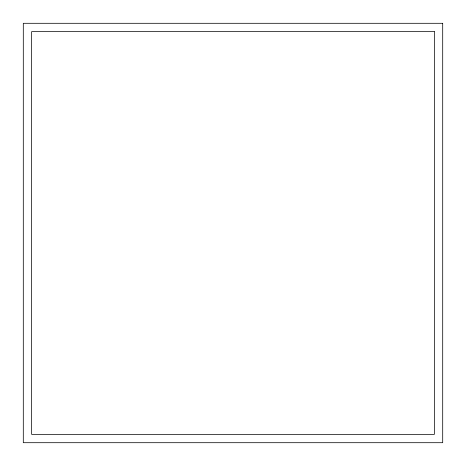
<?xml version="1.0" encoding="UTF-8"?>
<svg xmlns="http://www.w3.org/2000/svg" width="466" height="466" viewBox="0 0 466 466"><rect width="100%" height="100%" fill="white"/><g stroke="black" fill="none" stroke-linecap="round" stroke-linejoin="round"><path stroke-width="0.7" d="M442.7 23.3L23.3 23.3L23.3 442.7L442.7 442.7L442.7 23.3M434.364 31.636L31.636 31.636L31.636 434.364L434.364 434.364L434.364 31.636"/></g></svg>
